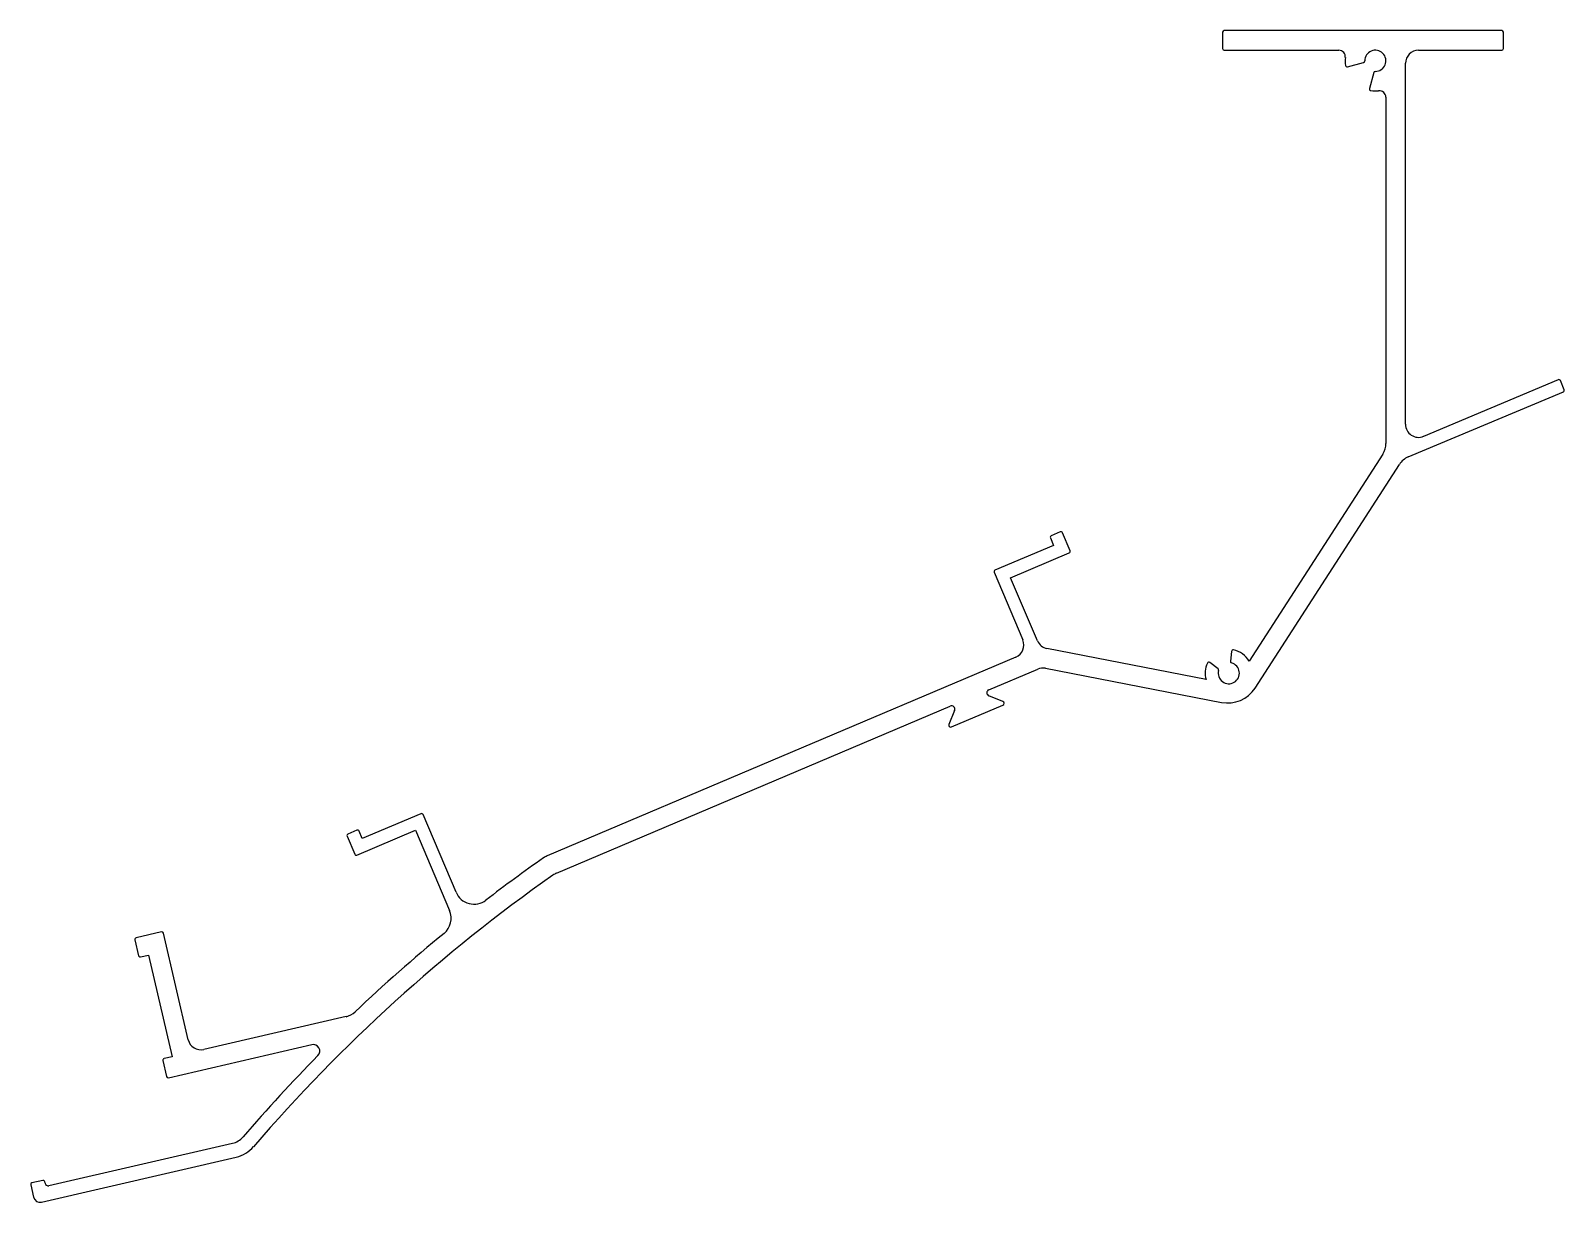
# Model space of a CAD drawing. Extents: x 2394 to 2629, y 1283 to 1463.
import ezdxf

# ---------------------------------------------------------------- set-up
doc = ezdxf.new("R2010")
doc.units = 0
doc.layers.get('0').update_dxf_attribs({"linetype": 'CONTINUOUS'})

msp = doc.modelspace()

# ---------------------------------------------------------------- linework, layer by layer
at = {"linetype": 'BYBLOCK'}
for p, q in [((2576.79, 1462.46), (2576.79, 1459.96)), ((2619.54, 1462.71), (2577.04, 1462.71)), ((2619.79, 1459.96), (2619.79, 1462.46)), ((2577.04, 1459.71), (2594.58, 1459.71)), ((2606.79, 1459.71), (2619.54, 1459.71)), ((2595.91, 1457.19), (2598.36, 1457.84)), ((2599.92, 1456.28), (2599.27, 1453.83)), ((2604.79, 1402.4), (2604.79, 1457.71)), ((2601.79, 1452.5), (2601.79, 1399.47)), ((2628.18, 1409.22), (2607.57, 1400.55)), ((2629.09, 1407.7), (2628.51, 1409.09)), ((2605.22, 1397.4), (2628.96, 1407.38)), ((2601.31, 1397.84), (2580.86, 1366.12)), ((2581.77, 1361.99), (2603.86, 1396.26)), ((2551.93, 1385.92), (2550.55, 1385.33)), ((2553.43, 1383.02), (2552.26, 1385.79)), ((2550.91, 1383.85), (2541.93, 1380.04)), ((2550.42, 1385), (2550.91, 1383.85)), ((2544.32, 1378.89), (2553.3, 1382.7)), ((2541.8, 1379.72), (2546.2, 1369.36)), ((2548.43, 1369.22), (2544.32, 1378.89)), ((2574.26, 1363.3), (2549.89, 1368.04)), ((2578.15, 1367.61), (2577.97, 1366.11)), ((2545.14, 1366.74), (2473.34, 1336.26)), ((2540.99, 1361.72), (2548.49, 1364.9)), ((2549.66, 1365.03), (2576.61, 1359.79)), ((2576.09, 1364.95), (2574.84, 1365.89)), ((2543.14, 1359.93), (2540.99, 1360.79)), ((2474.8, 1333.62), (2535.08, 1359.21)), ((2535.74, 1358.56), (2534.87, 1356.42)), ((2535.26, 1356.03), (2543.14, 1359.37)), ((2454.02, 1342.73), (2445.05, 1338.92)), ((2459.4, 1330.71), (2454.35, 1342.6)), ((2442.72, 1339.29), (2443.89, 1336.53)), ((2444.23, 1340.2), (2442.85, 1339.62)), ((2444.22, 1336.39), (2453.19, 1340.2)), ((2445.05, 1338.92), (2444.56, 1340.07)), ((2453.19, 1340.2), (2458.42, 1327.89)), ((2414.32, 1324.62), (2410.42, 1323.72)), ((2410.24, 1323.42), (2410.8, 1320.98)), ((2418.39, 1308.11), (2414.62, 1324.43)), ((2411.1, 1320.8), (2412.32, 1321.08)), ((2412.32, 1321.08), (2415.92, 1305.49)), ((2442.56, 1311.64), (2420.79, 1306.61)), ((2415.37, 1302.28), (2437.32, 1307.35)), ((2414.51, 1304.91), (2415.07, 1302.47)), ((2415.92, 1305.49), (2414.7, 1305.21)), ((2425.19, 1292.23), (2397.07, 1285.74)), ((2395.91, 1283.22), (2425.75, 1290.1)), ((2394.27, 1285.87), (2394.71, 1283.97)), ((2396.12, 1286.55), (2394.46, 1286.17)), ((2396.47, 1286.12), (2396.42, 1286.36))]:
    msp.add_line(p, q, dxfattribs=at)
for centre, radius, start, end in [((2577.04, 1462.46), 0.25, 90, 180), ((2619.54, 1462.46), 0.25, 0, 90), ((2577.04, 1459.96), 0.25, 180, 270), ((2594.58, 1458.71), 1, 353.6525, 90.0016), ((2600.17, 1458.09), 4.62, 173.6573, 188.7194), ((2600.17, 1458.09), 1.62, 269.8058, 180.1912), ((2606.79, 1457.71), 2, 90, 180), ((2619.54, 1459.96), 0.25, 270, 0), ((2595.85, 1457.43), 0.25, 188.7194, 285.0022), ((2598.3, 1458.08), 0.25, 285.0022, 0.1912), ((2600.16, 1456.22), 0.25, 89.8058, 165.0002), ((2599.51, 1453.77), 0.25, 165.0002, 261.2845), ((2600.17, 1458.09), 4.62, 261.2845, 276.3473), ((2600.79, 1452.5), 1, 0, 96.3421), ((2628.28, 1408.99), 0.25, 22.7996, 112.7996), ((2628.86, 1407.61), 0.25, 292.7995, 22.7996), ((2606.79, 1402.4), 2, 179.9994, 292.7998), ((2598.79, 1399.47), 3, 327.1934, 359.9968), ((2606.38, 1394.63), 3, 112.8043, 147.2001), ((2552.03, 1385.69), 0.25, 22.9989, 113.0009), ((2550.65, 1385.1), 0.25, 113.0009, 202.9971), ((2553.2, 1382.93), 0.25, 292.9995, 22.9989), ((2542.03, 1379.81), 0.25, 112.9996, 202.9997), ((2544.35, 1368.58), 2, 293.0012, 22.9956), ((2550.27, 1370), 2, 202.997, 258.9994), ((2578.4, 1367.58), 0.25, 78.8446, 173.0962), ((2577.74, 1364.27), 3.62, 30.601, 78.8446), ((2549.27, 1363.06), 2, 78.9917, 112.9913), ((2577.74, 1364.27), 3.62, 155.1107, 195.5944), ((2574.69, 1365.69), 0.25, 53.0987, 155.1107), ((2575.94, 1364.75), 0.25, 345.1236, 53.0987), ((2577.74, 1364.27), 1.62, 165.1236, 75.4175), ((2578.22, 1366.08), 0.25, 173.0962, 255.4175), ((2541.18, 1361.26), 0.5, 113.002, 247.9974), ((2543.02, 1359.65), 0.3, 292.964, 68.0326), ((2577.56, 1364.7), 5, 258.9989, 327.1918), ((2535.28, 1358.75), 0.5, 337.8851, 113.0137), ((2535.15, 1356.31), 0.3, 157.9229, 292.9958), ((2454.12, 1342.5), 0.25, 22.9999, 113.0009), ((2442.95, 1339.39), 0.25, 113.0009, 203.0005), ((2444.33, 1339.97), 0.25, 22.9993, 113.0009), ((2444.12, 1336.62), 0.25, 203.0005, 292.9995), ((2618.05, 1128.82), 253, 125.0422, 127.514), ((2474.51, 1333.5), 3, 112.9967, 125.0383), ((2618.05, 1128.82), 250, 125.1156, 139.3377), ((2475.97, 1330.86), 3, 112.9995, 125.1139), ((2462.16, 1331.88), 3, 203.0031, 307.5152), ((2455.66, 1326.72), 3, 309.3717, 22.9998), ((2414.38, 1324.37), 0.25, 13, 102.999), ((2410.48, 1323.47), 0.25, 102.999, 193.0003), ((2618.05, 1128.82), 253, 129.3717, 133.4843), ((2411.04, 1321.04), 0.25, 193.0003, 282.9992), ((2441.89, 1314.56), 3, 283.0066, 313.4934), ((2420.34, 1308.56), 2, 192.995, 282.9982), ((2437.54, 1306.37), 1, 315.489, 102.9859), ((2414.75, 1304.96), 0.25, 102.9992, 193.0003), ((2618.05, 1128.82), 252.2, 135.4723, 139.323), ((2415.32, 1302.53), 0.25, 193.0003, 282.9999), ((2424.51, 1295.16), 3, 283, 319.3226), ((2424.62, 1294.98), 5, 283.0006, 319.3388), ((2394.52, 1285.92), 0.25, 103.0057, 193.0014), ((2396.17, 1286.3), 0.25, 12.9983, 103.0057), ((2396.96, 1286.23), 0.5, 192.9946, 282.9999), ((2395.69, 1284.19), 1, 193.009, 282.9997)]:
    msp.add_arc(centre, radius, start, end, dxfattribs=at)

doc.saveas('drawing.dxf')
